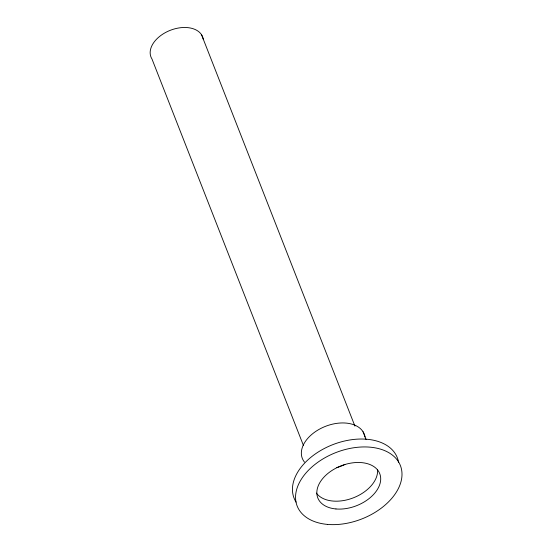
<?xml version="1.0" encoding="UTF-8"?>
<svg xmlns="http://www.w3.org/2000/svg" width="552" height="552" viewBox="0 0 552 552"><rect width="100%" height="100%" fill="white"/><g stroke="black" fill="none" stroke-linecap="round" stroke-linejoin="round"><path stroke-width="0.83" d="M363.023 431.712L366.121 439.62M201.563 34.79L354.922 426.116M303.462 445.533L151.986 59.023A27.717 17.816 -21.4 0 1 170.409 30.263A27.717 17.816 -21.4 0 1 203.226 39.137M344.897 464.473A33.265 21.383 -21.4 0 1 336.803 467.62M304.476 462.1A33.265 21.383 -21.4 0 1 324.486 426.744A33.265 21.383 -21.4 0 1 365.017 436.929M296.093 502.106A55.435 35.632 -21.4 0 1 332.939 444.595A55.435 35.632 -21.4 0 1 398.572 462.341M377.527 469.359A33.265 21.383 -21.4 0 1 353.314 497.849A33.265 21.383 -21.4 0 1 316.379 493.081M327.412 524.4A55.435 35.632 -21.4 0 0 401.677 470.249A55.435 35.632 -21.4 0 0 317.234 462.714A55.435 35.632 -21.4 0 0 327.412 524.4M335.954 508.958A33.265 21.383 -21.4 0 0 380.514 476.466A33.265 21.383 -21.4 0 0 329.848 471.939A33.265 21.383 -21.4 0 0 335.954 508.958"/></g></svg>
